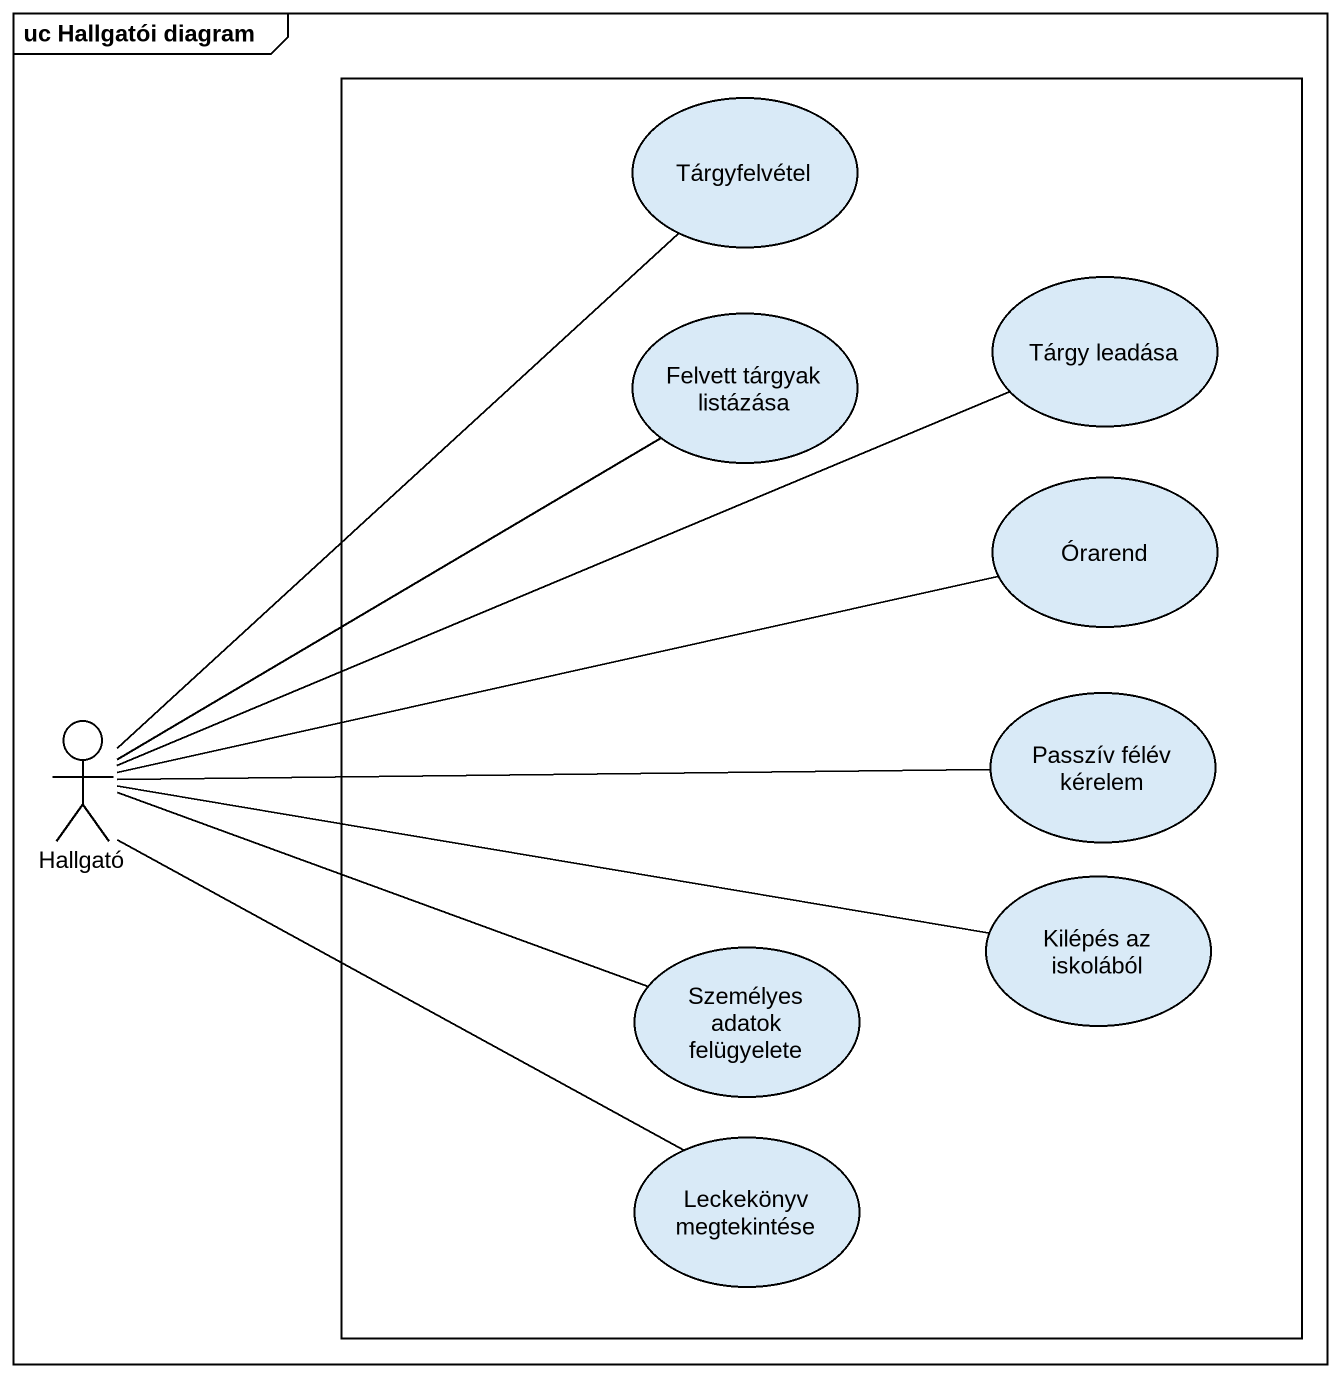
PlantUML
@startuml
mainframe uc Hallgatói diagram
rectangle " " as rectangle1 {
  usecase Tárgyfelvétel
  usecase "Tárgy leadása" as Tárgy_leadása
  usecase "Felvett tárgyak listázása" as Felvett_tárgyak_listázása
  usecase Órarend
  usecase "Passzív félév kérelem" as Passzív_félév_kérelem
  usecase "Kilépés az iskolából" as Kilépés_az_iskolából
  usecase "Személyes adatok felügyelete" as Személyes_adatok_felügyelete
  usecase "Leckekönyv megtekintése" as Leckekönyv_megtekintése
}
actor Hallgató
Hallgató -up- Tárgyfelvétel
Hallgató -right- Tárgy_leadása
Hallgató -up- Felvett_tárgyak_listázása
Hallgató -right- Órarend
Hallgató -right- Passzív_félév_kérelem
Hallgató -right- Kilépés_az_iskolából
Hallgató -right- Személyes_adatok_felügyelete
Hallgató -right- Leckekönyv_megtekintése
@enduml
